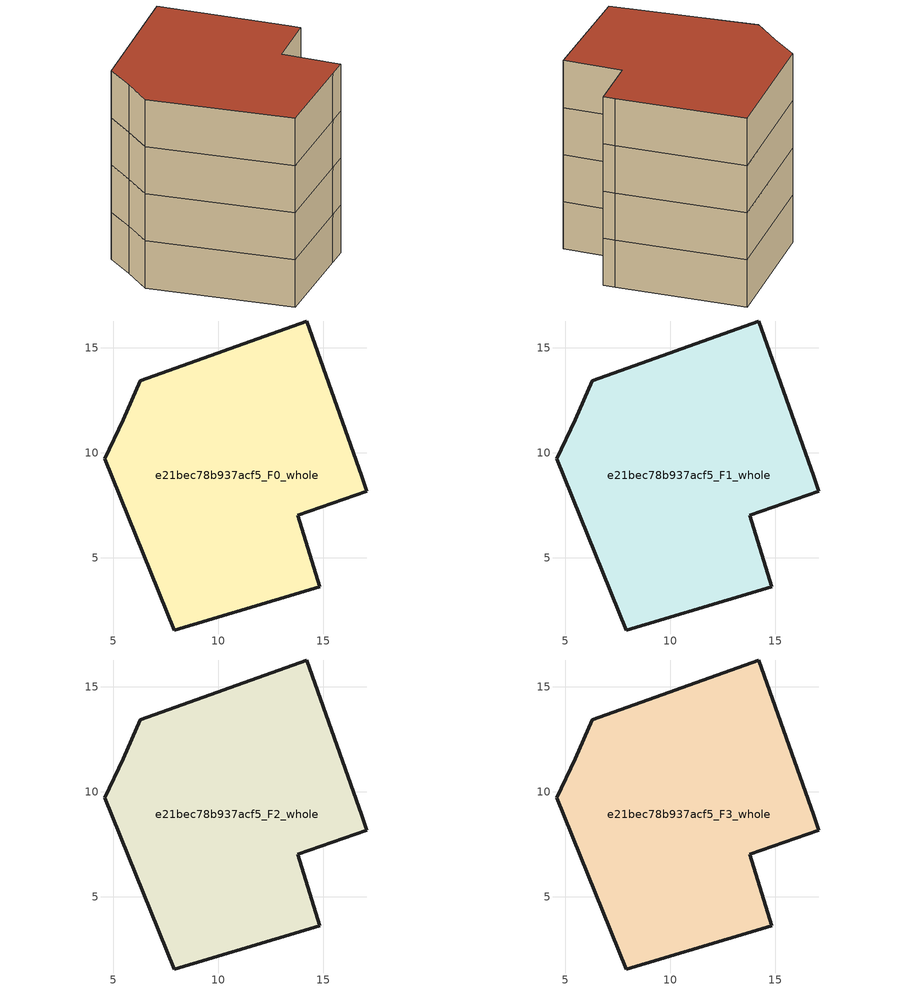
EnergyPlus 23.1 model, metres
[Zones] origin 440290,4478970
e21bec78b937acf5_F0_whole
 floor ground (EU_floor_Construction): 14.23,16.28 16.84,8.88 17.07,8.18 13.8,7.03 14.85,3.63 13.65,3.27 7.92,1.57 4.62,9.72 5.48,11.59 6.29,13.45 z0
 wall outside (EU_wall_Construction): 16.84,8.88 14.23,16.28 6.29,13.45 5.48,11.59 4.62,9.72 7.92,1.57 13.65,3.27 14.85,3.63 13.8,7.03 17.07,8.18 16.84,8.88 z0:3
e21bec78b937acf5_F1_whole
 floor to e21bec78b937acf5_F0_whole (EU_floor_Construction): 14.23,16.28 16.84,8.88 17.07,8.18 13.8,7.03 14.85,3.63 13.65,3.27 7.92,1.57 4.62,9.72 5.48,11.59 6.29,13.45 z3
 wall outside (EU_wall_Construction): 16.84,8.88 14.23,16.28 6.29,13.45 5.48,11.59 4.62,9.72 7.92,1.57 13.65,3.27 14.85,3.63 13.8,7.03 17.07,8.18 16.84,8.88 z3:6
e21bec78b937acf5_F2_whole
 floor to e21bec78b937acf5_F1_whole (EU_floor_Construction): 14.23,16.28 16.84,8.88 17.07,8.18 13.8,7.03 14.85,3.63 13.65,3.27 7.92,1.57 4.62,9.72 5.48,11.59 6.29,13.45 z6
 wall outside (EU_wall_Construction): 16.84,8.88 14.23,16.28 6.29,13.45 5.48,11.59 4.62,9.72 7.92,1.57 13.65,3.27 14.85,3.63 13.8,7.03 17.07,8.18 16.84,8.88 z6:9
e21bec78b937acf5_F3_whole
 floor to e21bec78b937acf5_F2_whole (EU_floor_Construction): 14.23,16.28 16.84,8.88 17.07,8.18 13.8,7.03 14.85,3.63 13.65,3.27 7.92,1.57 4.62,9.72 5.48,11.59 6.29,13.45 z9
 wall outside (EU_wall_Construction): 16.84,8.88 14.23,16.28 6.29,13.45 5.48,11.59 4.62,9.72 7.92,1.57 13.65,3.27 14.85,3.63 13.8,7.03 17.07,8.18 16.84,8.88 z9:12
 roof outside (EU_roof_Construction): 14.85,3.63 13.8,7.03 17.07,8.18 16.84,8.88 14.23,16.28 6.29,13.45 5.48,11.59 4.62,9.72 7.92,1.57 13.65,3.27 z12
[Building]
EU S2 Campaign: North Axis=0; Terrain=City; Solar Distribution=FullExterior
[Site:Location]
Madrid: Latitude=40.5; Longitude=-3.5; Time Zone=1; Elevation=609
[SizingPeriod:WeatherFileDays]
AnnualSizingPeriod: Begin Month=1; Begin Day of Month=1; End Month=12; End Day of Month=31; Day of Week for Start Day=Monday; Use Weather File Daylight Saving Period=No; Use Weather File Rain and Snow Indicators=No
[MATERIAL]
EU_InternalMass_Material: Roughness=MediumRough; Thickness=0.1; Conductivity=1; Density=1800; Specific Heat=900; Thermal Absorptance=0.9; Solar Absorptance=0.7; Visible Absorptance=0.7
[MATERIAL:NOMASS] Roughness=MediumRough; Thermal Absorptance=0.9; Solar Absorptance=0.7; Visible Absorptance=0.7
Name | Thermal Resistance
EU_wall_NoMass | 0.609216
EU_roof_NoMass | 0.513268
EU_floor_NoMass | 0.568163
[CONSTRUCTION]
EU_wall_Construction: EU_wall_NoMass
EU_roof_Construction: EU_roof_NoMass
EU_floor_Construction: EU_floor_NoMass
EU_InternalMass_Construction: EU_InternalMass_Material
[ZONE] Type=1; Multiplier=1; Ceiling Height=autocalculate; Floor Area=autocalculate; Part of Total Floor Area=Yes
Name | Volume
e21bec78b937acf5_F0_whole | 348.77
e21bec78b937acf5_F1_whole; e21bec78b937acf5_F2_whole; e21bec78b937acf5_F3_whole | 348.769
[INTERNALMASS] Construction=EU_InternalMass_Construction; Surface Area=115.477
Name | Zone or ZoneList
e21bec78b937acf5_F0_whole_EU_InternalMass | e21bec78b937acf5_F0_whole
e21bec78b937acf5_F1_whole_EU_InternalMass | e21bec78b937acf5_F1_whole
e21bec78b937acf5_F2_whole_EU_InternalMass | e21bec78b937acf5_F2_whole
e21bec78b937acf5_F3_whole_EU_InternalMass | e21bec78b937acf5_F3_whole
[OTHEREQUIPMENT] Fuel Type=Electricity; Design Level Calculation Method=Watts/Area; Power per Zone Floor Area=1; Fraction Latent=0; Fraction Radiant=0; Fraction Lost=0; Carbon Dioxide Generation Rate=0; EndUse Subcategory=EU_Step8_InternalGains
Name | Zone or ZoneList or Space or SpaceList | Schedule
EU_Step8_InternalGain_e21bec78b937acf5_F0_whole_f000 | e21bec78b937acf5_F0_whole | EU_Step8_GainSchedule_e21bec78b937acf5_F0_whole_f000
EU_Step8_InternalGain_e21bec78b937acf5_F1_whole_f000 | e21bec78b937acf5_F1_whole | EU_Step8_GainSchedule_e21bec78b937acf5_F1_whole_f000
EU_Step8_InternalGain_e21bec78b937acf5_F2_whole_f000 | e21bec78b937acf5_F2_whole | EU_Step8_GainSchedule_e21bec78b937acf5_F2_whole_f000
EU_Step8_InternalGain_e21bec78b937acf5_F3_whole_f000 | e21bec78b937acf5_F3_whole | EU_Step8_GainSchedule_e21bec78b937acf5_F3_whole_f000
[ZONEVENTILATION:DESIGNFLOWRATE] Schedule=EU_AlwaysOn; Design Flow Rate Calculation Method=AirChanges/Hour; Air Changes per Hour=0.752966; Ventilation Type=Natural; Fan Pressure Rise=0; Fan Total Efficiency=1; Constant Term Coefficient=1; Temperature Term Coefficient=0; Velocity Term Coefficient=0; Velocity Squared Term Coefficient=0; Minimum Indoor Temperature=-100; Maximum Indoor Temperature=100; Delta Temperature=-100; Minimum Outdoor Temperature=-100; Maximum Outdoor Temperature=100; Maximum Wind Speed=40
Name | Zone or ZoneList or Space or SpaceList
EU_ConstantAir_e21bec78b937acf5_F0_whole | e21bec78b937acf5_F0_whole
EU_ConstantAir_e21bec78b937acf5_F1_whole | e21bec78b937acf5_F1_whole
EU_ConstantAir_e21bec78b937acf5_F2_whole | e21bec78b937acf5_F2_whole
EU_ConstantAir_e21bec78b937acf5_F3_whole | e21bec78b937acf5_F3_whole
[HVACTEMPLATE:THERMOSTAT] Constant Heating Setpoint=20; Constant Cooling Setpoint=50
EU_HeatOnly_e21bec78b937acf5_F0_whole; EU_HeatOnly_e21bec78b937acf5_F1_whole; EU_HeatOnly_e21bec78b937acf5_F2_whole; EU_HeatOnly_e21bec78b937acf5_F3_whole
[HVACTEMPLATE:ZONE:IDEALLOADSAIRSYSTEM] System Availability Schedule=EU_AlwaysOn; Maximum Heating Supply Air Temperature=50; Minimum Cooling Supply Air Temperature=13; Maximum Heating Supply Air Humidity Ratio=0.0156; Minimum Cooling Supply Air Humidity Ratio=0.0077; Heating Limit=NoLimit; Cooling Limit=NoLimit; Heating Availability Schedule=EU_AlwaysOn; Cooling Availability Schedule=EU_CoolingOff; Dehumidification Control Type=ConstantSensibleHeatRatio; Cooling Sensible Heat Ratio=0.7; Dehumidification Setpoint=60; Humidification Control Type=None; Humidification Setpoint=30; Outdoor Air Method=None; Outdoor Air Flow Rate per Person=0.00944; Outdoor Air Flow Rate per Zone Floor Area=0; Outdoor Air Flow Rate per Zone=0; Demand Controlled Ventilation Type=None; Outdoor Air Economizer Type=NoEconomizer; Heat Recovery Type=None; Sensible Heat Recovery Effectiveness=0.7; Latent Heat Recovery Effectiveness=0.65
Name | Template Thermostat
e21bec78b937acf5_F0_whole | EU_HeatOnly_e21bec78b937acf5_F0_whole
e21bec78b937acf5_F1_whole | EU_HeatOnly_e21bec78b937acf5_F1_whole
e21bec78b937acf5_F2_whole | EU_HeatOnly_e21bec78b937acf5_F2_whole
e21bec78b937acf5_F3_whole | EU_HeatOnly_e21bec78b937acf5_F3_whole
[SIZING:ZONE] Zone Cooling Design Supply Air Temperature Input Method=SupplyAirTemperature; Zone Cooling Design Supply Air Temperature=13; Zone Heating Design Supply Air Temperature Input Method=SupplyAirTemperature; Zone Heating Design Supply Air Temperature=50; Zone Cooling Design Supply Air Humidity Ratio=0.008; Zone Heating Design Supply Air Humidity Ratio=0.008; Cooling Design Air Flow Method=DesignDay; Cooling Design Air Flow Rate=0; Cooling Minimum Air Flow per Zone Floor Area=0.000762; Cooling Minimum Air Flow=0; Cooling Minimum Air Flow Fraction=0.2; Heating Design Air Flow Method=DesignDay; Heating Design Air Flow Rate=0; Heating Maximum Air Flow per Zone Floor Area=0.002032; Heating Maximum Air Flow=0.141576; Heating Maximum Air Flow Fraction=0.3; Account for Dedicated Outdoor Air System=No; Dedicated Outdoor Air System Control Strategy=NeutralSupplyAir; Dedicated Outdoor Air Low Setpoint Temperature for Design=autosize; Dedicated Outdoor Air High Setpoint Temperature for Design=autosize; Zone Load Sizing Method=Sensible Load Only No Latent Load; Zone Latent Cooling Design Supply Air Humidity Ratio Input Method=HumidityRatioDifference; Zone Cooling Design Supply Air Humidity Ratio Difference=0.005; Zone Latent Heating Design Supply Air Humidity Ratio Input Method=HumidityRatioDifference; Zone Humidification Design Supply Air Humidity Ratio Difference=0.005
e21bec78b937acf5_F0_whole; e21bec78b937acf5_F1_whole; e21bec78b937acf5_F2_whole; e21bec78b937acf5_F3_whole
[SCHEDULE:CONSTANT]
Name | Hourly Value
EU_AlwaysOn | 1
EU_CoolingOff | 0
[SCHEDULE:FILE] Column Number=1; Rows to Skip at Top=0; Number of Hours of Data=8760; Column Separator=Comma; Interpolate to Timestep=No; Minutes per Item=60; Adjust Schedule for Daylight Savings=Yes
Name | File
EU_Step8_GainSchedule_e21bec78b937acf5_F0_whole_f000 | C:\Users\o_iseri\Desktop\OpenUBEM\openubem\outputs\eu_evidence\EU-11\ES-MAD-BERRUGUETE\idfs\e21bec78b937acf5\e21bec78b937acf5_F0_whole_f000_gain.csv
EU_Step8_GainSchedule_e21bec78b937acf5_F1_whole_f000 | C:\Users\o_iseri\Desktop\OpenUBEM\openubem\outputs\eu_evidence\EU-11\ES-MAD-BERRUGUETE\idfs\e21bec78b937acf5\e21bec78b937acf5_F1_whole_f000_gain.csv
EU_Step8_GainSchedule_e21bec78b937acf5_F2_whole_f000 | C:\Users\o_iseri\Desktop\OpenUBEM\openubem\outputs\eu_evidence\EU-11\ES-MAD-BERRUGUETE\idfs\e21bec78b937acf5\e21bec78b937acf5_F2_whole_f000_gain.csv
EU_Step8_GainSchedule_e21bec78b937acf5_F3_whole_f000 | C:\Users\o_iseri\Desktop\OpenUBEM\openubem\outputs\eu_evidence\EU-11\ES-MAD-BERRUGUETE\idfs\e21bec78b937acf5\e21bec78b937acf5_F3_whole_f000_gain.csv
